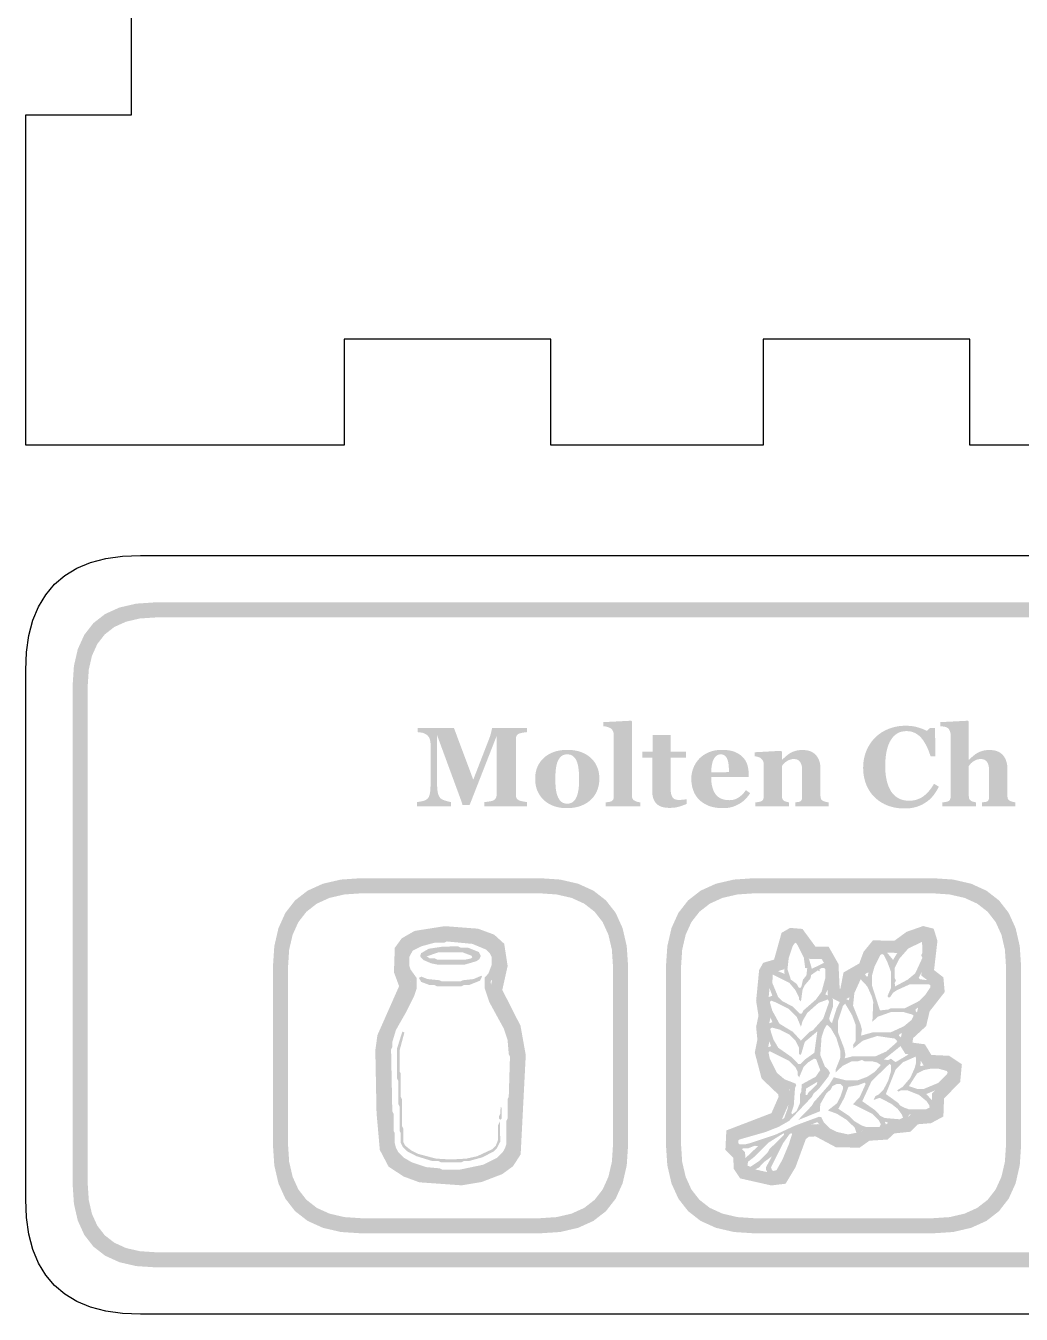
# Model space of a CAD drawing. Header units: millimetres. Extents: x 6 to 297, y 6 to 451.
# Drawn here: x 5.96 to 32.3, y 42.32 to 76.41 of the extents above; entities that cross this region are included whole.
import ezdxf

# ---------------------------------------------------------------- set-up
doc = ezdxf.new("R2010")
doc.units = ezdxf.units.MM
doc.layers.add('CUT', color=1, linetype='Continuous')
doc.layers.add('RASTER', color=7, linetype='Continuous')

msp = doc.modelspace()

# ---------------------------------------------------------------- hatches: boundary and pattern name
at = {"layer": 'RASTER'}
h = msp.add_hatch(color=7, dxfattribs=at)
h.paths.add_polyline_path([(7.2, 58.956), (7.234, 59.471), (7.337, 59.918), (7.509, 60.296), (7.75, 60.606), (8.059, 60.846), (8.438, 61.018), (8.884, 61.121), (9.4, 61.156), (66.6, 61.156), (67.116, 61.121), (67.563, 61.018), (67.941, 60.846), (68.25, 60.606), (68.491, 60.296), (68.663, 59.918), (68.766, 59.471), (68.8, 58.956), (68.8, 45.756), (68.766, 45.24), (68.663, 44.793), (68.491, 44.415), (68.25, 44.106), (67.941, 43.865), (67.563, 43.693), (67.116, 43.59), (66.6, 43.556), (9.4, 43.556), (8.884, 43.59), (8.438, 43.693), (8.059, 43.865), (7.75, 44.106), (7.509, 44.415), (7.337, 44.793), (7.234, 45.24), (7.2, 45.756)])
h.paths.add_polyline_path([(7.6, 58.956), (7.6, 45.756), (7.628, 45.334), (7.712, 44.968), (7.853, 44.659), (8.05, 44.406), (8.303, 44.209), (8.612, 44.068), (8.978, 43.984), (9.4, 43.956), (66.6, 43.956), (67.022, 43.984), (67.387, 44.068), (67.697, 44.209), (67.95, 44.406), (68.147, 44.659), (68.288, 44.968), (68.372, 45.334), (68.4, 45.756), (68.4, 58.956), (68.372, 59.378), (68.288, 59.743), (68.147, 60.053), (67.95, 60.306), (67.697, 60.503), (67.387, 60.643), (67.022, 60.728), (66.6, 60.756), (9.4, 60.756), (8.978, 60.728), (8.612, 60.643), (8.303, 60.503), (8.05, 60.306), (7.853, 60.053), (7.712, 59.743), (7.628, 59.378), (7.6, 58.956)], flags=0)
for points in [[(22.22, 55.756), (21.302, 55.756), (21.302, 55.863), (21.311, 55.863), (21.32, 55.864), (21.33, 55.865), (21.339, 55.866), (21.348, 55.867), (21.357, 55.868), (21.366, 55.869), (21.375, 55.87), (21.384, 55.871), (21.393, 55.873), (21.401, 55.874), (21.409, 55.876), (21.417, 55.878), (21.425, 55.88), (21.432, 55.882), (21.439, 55.885), (21.45, 55.889), (21.461, 55.894), (21.47, 55.9), (21.479, 55.906), (21.486, 55.913), (21.493, 55.92), (21.498, 55.927), (21.503, 55.935), (21.507, 55.944), (21.51, 55.953), (21.513, 55.963), (21.516, 55.973), (21.517, 55.985), (21.519, 55.997), (21.52, 56.009), (21.52, 56.022), (21.52, 57.645), (21.519, 57.659), (21.518, 57.673), (21.517, 57.686), (21.514, 57.699), (21.511, 57.712), (21.507, 57.724), (21.502, 57.737), (21.497, 57.749), (21.491, 57.76), (21.485, 57.771), (21.478, 57.781), (21.471, 57.791), (21.463, 57.799), (21.454, 57.807), (21.446, 57.815), (21.436, 57.821), (21.428, 57.826), (21.42, 57.831), (21.41, 57.835), (21.399, 57.84), (21.388, 57.844), (21.375, 57.849), (21.362, 57.853), (21.348, 57.858), (21.333, 57.862), (21.319, 57.866), (21.305, 57.869), (21.292, 57.872), (21.279, 57.874), (21.266, 57.876), (21.254, 57.877), (21.243, 57.878), (21.243, 57.985), (21.98, 58.023), (22.002, 58), (22.002, 56.041), (22.002, 56.028), (22.003, 56.016), (22.004, 56.004), (22.006, 55.992), (22.009, 55.982), (22.012, 55.972), (22.016, 55.962), (22.021, 55.953), (22.026, 55.945), (22.032, 55.938), (22.038, 55.93), (22.046, 55.923), (22.054, 55.917), (22.063, 55.911), (22.072, 55.906), (22.082, 55.901), (22.09, 55.898), (22.097, 55.894), (22.105, 55.891), (22.112, 55.888), (22.12, 55.885), (22.128, 55.883), (22.136, 55.88), (22.144, 55.877), (22.152, 55.875), (22.161, 55.873), (22.17, 55.87), (22.179, 55.869), (22.189, 55.867), (22.199, 55.865), (22.209, 55.864), (22.22, 55.863)], [(32.15, 55.756), (31.268, 55.756), (31.268, 55.863), (31.276, 55.863), (31.284, 55.864), (31.292, 55.865), (31.3, 55.866), (31.309, 55.867), (31.318, 55.868), (31.327, 55.869), (31.337, 55.87), (31.347, 55.871), (31.356, 55.873), (31.364, 55.874), (31.372, 55.876), (31.379, 55.878), (31.385, 55.88), (31.391, 55.882), (31.396, 55.885), (31.403, 55.889), (31.41, 55.894), (31.416, 55.899), (31.422, 55.904), (31.427, 55.911), (31.432, 55.917), (31.436, 55.924), (31.439, 55.932), (31.442, 55.94), (31.444, 55.949), (31.447, 55.959), (31.448, 55.97), (31.45, 55.981), (31.451, 55.994), (31.451, 56.008), (31.451, 56.022), (31.451, 56.708), (31.451, 56.744), (31.448, 56.779), (31.443, 56.81), (31.437, 56.84), (31.429, 56.867), (31.42, 56.891), (31.408, 56.914), (31.395, 56.933), (31.38, 56.951), (31.364, 56.966), (31.346, 56.979), (31.327, 56.99), (31.306, 56.998), (31.284, 57.004), (31.26, 57.007), (31.235, 57.008), (31.22, 57.008), (31.206, 57.007), (31.192, 57.006), (31.178, 57.004), (31.165, 57.001), (31.151, 56.998), (31.138, 56.995), (31.125, 56.991), (31.113, 56.986), (31.1, 56.981), (31.088, 56.975), (31.076, 56.969), (31.063, 56.962), (31.051, 56.955), (31.039, 56.948), (31.027, 56.939), (31.016, 56.932), (31.006, 56.925), (30.997, 56.917), (30.988, 56.91), (30.98, 56.902), (30.972, 56.895), (30.965, 56.887), (30.958, 56.879), (30.952, 56.872), (30.946, 56.864), (30.94, 56.857), (30.935, 56.85), (30.93, 56.844), (30.925, 56.837), (30.92, 56.831), (30.915, 56.825), (30.915, 56.038), (30.915, 56.025), (30.916, 56.013), (30.917, 56.001), (30.919, 55.99), (30.92, 55.98), (30.923, 55.97), (30.925, 55.961), (30.928, 55.953), (30.932, 55.945), (30.937, 55.938), (30.942, 55.931), (30.948, 55.924), (30.954, 55.918), (30.961, 55.912), (30.969, 55.906), (30.978, 55.901), (30.984, 55.898), (30.99, 55.894), (30.997, 55.891), (31.004, 55.888), (31.011, 55.885), (31.019, 55.883), (31.027, 55.88), (31.036, 55.877), (31.045, 55.875), (31.054, 55.873), (31.063, 55.87), (31.071, 55.869), (31.08, 55.867), (31.089, 55.865), (31.097, 55.864), (31.106, 55.863), (31.106, 55.756), (30.215, 55.756), (30.215, 55.863), (30.225, 55.863), (30.234, 55.864), (30.243, 55.865), (30.253, 55.866), (30.262, 55.867), (30.271, 55.868), (30.28, 55.869), (30.289, 55.87), (30.298, 55.871), (30.307, 55.873), (30.315, 55.874), (30.323, 55.876), (30.331, 55.878), (30.338, 55.88), (30.346, 55.882), (30.353, 55.885), (30.364, 55.889), (30.374, 55.894), (30.384, 55.9), (30.392, 55.906), (30.4, 55.913), (30.406, 55.92), (30.412, 55.927), (30.417, 55.935), (30.42, 55.944), (30.424, 55.953), (30.427, 55.963), (30.429, 55.973), (30.431, 55.985), (30.432, 55.997), (30.433, 56.009), (30.433, 56.022), (30.433, 57.656), (30.433, 57.667), (30.432, 57.679), (30.43, 57.692), (30.428, 57.704), (30.425, 57.717), (30.421, 57.729), (30.417, 57.742), (30.411, 57.755), (30.406, 57.768), (30.399, 57.78), (30.392, 57.791), (30.385, 57.801), (30.377, 57.811), (30.369, 57.82), (30.359, 57.827), (30.35, 57.834), (30.342, 57.839), (30.334, 57.843), (30.324, 57.848), (30.314, 57.851), (30.303, 57.855), (30.291, 57.858), (30.278, 57.862), (30.265, 57.864), (30.251, 57.867), (30.238, 57.869), (30.225, 57.871), (30.212, 57.873), (30.2, 57.875), (30.188, 57.876), (30.176, 57.877), (30.165, 57.878), (30.165, 57.985), (30.893, 58.023), (30.915, 58), (30.915, 56.992), (30.921, 56.992), (30.935, 57.004), (30.948, 57.016), (30.961, 57.028), (30.974, 57.039), (30.986, 57.051), (30.998, 57.061), (31.01, 57.072), (31.021, 57.082), (31.033, 57.092), (31.045, 57.102), (31.058, 57.112), (31.071, 57.123), (31.085, 57.133), (31.1, 57.143), (31.115, 57.153), (31.131, 57.163), (31.145, 57.172), (31.16, 57.18), (31.176, 57.188), (31.193, 57.196), (31.211, 57.203), (31.23, 57.21), (31.251, 57.217), (31.272, 57.224), (31.294, 57.229), (31.316, 57.234), (31.339, 57.239), (31.363, 57.242), (31.386, 57.245), (31.411, 57.247), (31.435, 57.248), (31.46, 57.248), (31.518, 57.246), (31.571, 57.24), (31.622, 57.229), (31.668, 57.214), (31.711, 57.195), (31.75, 57.172), (31.785, 57.144), (31.817, 57.112), (31.845, 57.077), (31.869, 57.039), (31.89, 56.998), (31.906, 56.954), (31.919, 56.908), (31.929, 56.859), (31.934, 56.808), (31.936, 56.753), (31.936, 56.036), (31.937, 56.022), (31.937, 56.01), (31.939, 55.998), (31.94, 55.987), (31.943, 55.976), (31.945, 55.967), (31.949, 55.957), (31.952, 55.949), (31.957, 55.941), (31.962, 55.934), (31.968, 55.927), (31.975, 55.92), (31.983, 55.914), (31.992, 55.908), (32.002, 55.903), (32.012, 55.898), (32.019, 55.895), (32.026, 55.892), (32.033, 55.889), (32.04, 55.887), (32.048, 55.884), (32.055, 55.882), (32.063, 55.88), (32.071, 55.877), (32.079, 55.875), (32.088, 55.873), (32.097, 55.871), (32.107, 55.869), (32.117, 55.867), (32.128, 55.866), (32.139, 55.864), (32.15, 55.863)], [(19.223, 55.756), (18.096, 55.756), (18.096, 55.87), (18.109, 55.871), (18.123, 55.873), (18.137, 55.874), (18.152, 55.876), (18.168, 55.878), (18.184, 55.88), (18.201, 55.882), (18.219, 55.885), (18.236, 55.887), (18.252, 55.89), (18.267, 55.893), (18.28, 55.895), (18.291, 55.898), (18.302, 55.901), (18.31, 55.904), (18.318, 55.907), (18.331, 55.912), (18.343, 55.919), (18.354, 55.925), (18.364, 55.933), (18.373, 55.94), (18.382, 55.949), (18.389, 55.957), (18.395, 55.967), (18.401, 55.977), (18.406, 55.987), (18.41, 55.998), (18.413, 56.01), (18.415, 56.022), (18.417, 56.035), (18.418, 56.049), (18.419, 56.063), (18.419, 57.616), (17.704, 55.789), (17.519, 55.789), (17.515, 55.803), (17.51, 55.82), (17.504, 55.839), (17.496, 55.862), (17.488, 55.887), (17.478, 55.915), (17.466, 55.947), (17.454, 55.981), (17.441, 56.016), (17.429, 56.05), (17.418, 56.081), (17.407, 56.111), (17.397, 56.138), (17.387, 56.165), (17.378, 56.189), (17.37, 56.211), (16.844, 57.64), (16.844, 56.375), (16.844, 56.331), (16.846, 56.29), (16.847, 56.251), (16.85, 56.216), (16.853, 56.182), (16.858, 56.152), (16.862, 56.124), (16.868, 56.099), (16.875, 56.076), (16.882, 56.055), (16.891, 56.035), (16.9, 56.017), (16.91, 56.001), (16.921, 55.986), (16.933, 55.973), (16.947, 55.961), (16.957, 55.953), (16.968, 55.946), (16.982, 55.938), (16.998, 55.931), (17.015, 55.924), (17.034, 55.916), (17.055, 55.909), (17.078, 55.902), (17.1, 55.896), (17.121, 55.89), (17.141, 55.885), (17.158, 55.88), (17.174, 55.877), (17.188, 55.874), (17.2, 55.871), (17.21, 55.87), (17.21, 55.756), (16.317, 55.756), (16.317, 55.87), (16.327, 55.871), (16.338, 55.873), (16.351, 55.875), (16.365, 55.877), (16.38, 55.88), (16.398, 55.883), (16.416, 55.886), (16.436, 55.89), (16.456, 55.894), (16.476, 55.899), (16.494, 55.904), (16.511, 55.911), (16.528, 55.918), (16.543, 55.926), (16.558, 55.934), (16.572, 55.943), (16.586, 55.954), (16.598, 55.967), (16.61, 55.982), (16.621, 55.998), (16.63, 56.017), (16.638, 56.036), (16.645, 56.058), (16.651, 56.082), (16.655, 56.107), (16.66, 56.136), (16.663, 56.166), (16.666, 56.2), (16.668, 56.236), (16.67, 56.274), (16.671, 56.316), (16.671, 56.359), (16.671, 57.389), (16.671, 57.412), (16.67, 57.434), (16.668, 57.455), (16.665, 57.475), (16.662, 57.494), (16.658, 57.512), (16.653, 57.529), (16.648, 57.545), (16.641, 57.56), (16.635, 57.575), (16.627, 57.588), (16.618, 57.601), (16.609, 57.613), (16.599, 57.624), (16.589, 57.634), (16.577, 57.644), (16.563, 57.655), (16.548, 57.665), (16.533, 57.673), (16.518, 57.681), (16.503, 57.688), (16.488, 57.694), (16.473, 57.699), (16.457, 57.703), (16.442, 57.706), (16.426, 57.709), (16.411, 57.711), (16.395, 57.714), (16.38, 57.716), (16.364, 57.717), (16.348, 57.719), (16.333, 57.72), (16.333, 57.834), (17.289, 57.834), (17.802, 56.462), (18.234, 57.577), (18.24, 57.592), (18.245, 57.609), (18.25, 57.626), (18.256, 57.644), (18.261, 57.663), (18.266, 57.682), (18.271, 57.702), (18.277, 57.723), (18.281, 57.743), (18.286, 57.762), (18.289, 57.779), (18.292, 57.793), (18.295, 57.806), (18.297, 57.818), (18.298, 57.827), (18.299, 57.834), (19.22, 57.834), (19.22, 57.72), (19.208, 57.719), (19.196, 57.718), (19.184, 57.717), (19.172, 57.716), (19.16, 57.714), (19.147, 57.712), (19.135, 57.71), (19.122, 57.708), (19.109, 57.706), (19.096, 57.704), (19.084, 57.701), (19.072, 57.698), (19.059, 57.695), (19.047, 57.692), (19.035, 57.689), (19.024, 57.685), (19.01, 57.68), (18.998, 57.674), (18.986, 57.668), (18.976, 57.66), (18.967, 57.653), (18.96, 57.644), (18.953, 57.635), (18.948, 57.625), (18.944, 57.614), (18.94, 57.604), (18.937, 57.593), (18.935, 57.582), (18.933, 57.57), (18.931, 57.558), (18.93, 57.546), (18.93, 57.534), (18.93, 56.062), (18.93, 56.049), (18.931, 56.037), (18.933, 56.025), (18.935, 56.013), (18.937, 56.003), (18.94, 55.992), (18.944, 55.983), (18.948, 55.973), (18.953, 55.964), (18.96, 55.956), (18.967, 55.948), (18.976, 55.94), (18.986, 55.932), (18.998, 55.925), (19.01, 55.918), (19.024, 55.911), (19.032, 55.908), (19.041, 55.905), (19.051, 55.901), (19.062, 55.898), (19.075, 55.895), (19.089, 55.892), (19.104, 55.889), (19.12, 55.886), (19.136, 55.883), (19.151, 55.881), (19.165, 55.878), (19.179, 55.876), (19.191, 55.874), (19.203, 55.873), (19.213, 55.871), (19.223, 55.87)], [(23.45, 55.823), (23.427, 55.813), (23.403, 55.803), (23.378, 55.793), (23.353, 55.784), (23.328, 55.775), (23.302, 55.766), (23.276, 55.758), (23.25, 55.749), (23.222, 55.741), (23.193, 55.735), (23.163, 55.729), (23.131, 55.724), (23.098, 55.721), (23.063, 55.718), (23.027, 55.717), (22.989, 55.716), (22.934, 55.718), (22.882, 55.723), (22.834, 55.732), (22.79, 55.744), (22.749, 55.76), (22.713, 55.779), (22.679, 55.801), (22.65, 55.828), (22.624, 55.857), (22.602, 55.889), (22.583, 55.924), (22.567, 55.963), (22.555, 56.004), (22.546, 56.048), (22.541, 56.095), (22.539, 56.145), (22.539, 57.045), (22.276, 57.045), (22.276, 57.203), (22.545, 57.203), (22.545, 57.647), (23.021, 57.647), (23.021, 57.203), (23.431, 57.203), (23.431, 57.045), (23.024, 57.045), (23.024, 56.242), (23.025, 56.201), (23.027, 56.163), (23.031, 56.128), (23.036, 56.096), (23.043, 56.067), (23.051, 56.041), (23.061, 56.018), (23.072, 55.999), (23.085, 55.982), (23.1, 55.967), (23.118, 55.955), (23.138, 55.945), (23.161, 55.937), (23.186, 55.932), (23.213, 55.928), (23.242, 55.927), (23.253, 55.927), (23.264, 55.927), (23.276, 55.928), (23.29, 55.929), (23.304, 55.929), (23.319, 55.93), (23.335, 55.932), (23.352, 55.933), (23.369, 55.934), (23.385, 55.936), (23.399, 55.938), (23.412, 55.939), (23.424, 55.941), (23.434, 55.943), (23.443, 55.944), (23.45, 55.946)], [(29.206, 55.7), (29.149, 55.701), (29.093, 55.705), (29.039, 55.71), (28.985, 55.719), (28.932, 55.729), (28.88, 55.742), (28.828, 55.757), (28.778, 55.774), (28.729, 55.794), (28.682, 55.815), (28.636, 55.839), (28.592, 55.865), (28.549, 55.893), (28.508, 55.923), (28.469, 55.955), (28.431, 55.989), (28.396, 56.024), (28.362, 56.062), (28.331, 56.101), (28.301, 56.143), (28.274, 56.186), (28.248, 56.232), (28.224, 56.28), (28.202, 56.329), (28.183, 56.381), (28.166, 56.433), (28.152, 56.487), (28.14, 56.542), (28.131, 56.599), (28.124, 56.656), (28.12, 56.715), (28.119, 56.775), (28.12, 56.835), (28.124, 56.894), (28.131, 56.951), (28.14, 57.008), (28.152, 57.063), (28.166, 57.118), (28.183, 57.171), (28.203, 57.223), (28.225, 57.273), (28.249, 57.322), (28.276, 57.369), (28.304, 57.415), (28.335, 57.459), (28.368, 57.501), (28.403, 57.541), (28.44, 57.579), (28.478, 57.615), (28.518, 57.649), (28.56, 57.681), (28.604, 57.711), (28.65, 57.738), (28.698, 57.764), (28.747, 57.787), (28.799, 57.809), (28.851, 57.828), (28.905, 57.844), (28.96, 57.858), (29.015, 57.87), (29.072, 57.879), (29.129, 57.885), (29.188, 57.889), (29.247, 57.89), (29.29, 57.889), (29.331, 57.887), (29.372, 57.884), (29.412, 57.88), (29.451, 57.874), (29.489, 57.867), (29.526, 57.858), (29.562, 57.848), (29.597, 57.838), (29.63, 57.827), (29.662, 57.815), (29.693, 57.804), (29.722, 57.792), (29.75, 57.779), (29.777, 57.767), (29.802, 57.754), (29.893, 57.834), (30.02, 57.834), (30.033, 57.076), (29.905, 57.076), (29.876, 57.159), (29.847, 57.238), (29.816, 57.31), (29.784, 57.377), (29.75, 57.437), (29.715, 57.492), (29.679, 57.542), (29.641, 57.585), (29.601, 57.623), (29.56, 57.656), (29.516, 57.684), (29.47, 57.707), (29.422, 57.725), (29.372, 57.738), (29.32, 57.745), (29.266, 57.748), (29.199, 57.744), (29.136, 57.733), (29.078, 57.714), (29.023, 57.687), (28.973, 57.653), (28.927, 57.612), (28.885, 57.562), (28.847, 57.505), (28.813, 57.442), (28.784, 57.372), (28.759, 57.296), (28.739, 57.214), (28.724, 57.126), (28.712, 57.032), (28.706, 56.932), (28.703, 56.825), (28.704, 56.764), (28.706, 56.706), (28.71, 56.65), (28.716, 56.596), (28.723, 56.544), (28.731, 56.495), (28.741, 56.447), (28.752, 56.402), (28.765, 56.36), (28.779, 56.319), (28.793, 56.281), (28.809, 56.244), (28.826, 56.21), (28.843, 56.178), (28.861, 56.148), (28.881, 56.12), (28.902, 56.094), (28.925, 56.069), (28.949, 56.045), (28.973, 56.024), (28.999, 56.004), (29.025, 55.987), (29.053, 55.971), (29.081, 55.957), (29.111, 55.945), (29.141, 55.934), (29.172, 55.925), (29.203, 55.918), (29.236, 55.912), (29.269, 55.908), (29.303, 55.906), (29.338, 55.905), (29.388, 55.907), (29.437, 55.912), (29.485, 55.921), (29.532, 55.933), (29.577, 55.949), (29.62, 55.968), (29.662, 55.99), (29.703, 56.016), (29.743, 56.046), (29.782, 56.079), (29.819, 56.116), (29.856, 56.156), (29.892, 56.2), (29.928, 56.248), (29.962, 56.299), (29.995, 56.353), (30.121, 56.277), (30.105, 56.245), (30.089, 56.214), (30.072, 56.184), (30.054, 56.155), (30.036, 56.127), (30.017, 56.099), (29.998, 56.072), (29.978, 56.047), (29.957, 56.022), (29.936, 55.997), (29.914, 55.974), (29.891, 55.952), (29.867, 55.93), (29.843, 55.91), (29.818, 55.89), (29.792, 55.871), (29.762, 55.852), (29.732, 55.833), (29.702, 55.816), (29.67, 55.8), (29.638, 55.784), (29.605, 55.77), (29.571, 55.757), (29.536, 55.745), (29.5, 55.735), (29.463, 55.726), (29.424, 55.718), (29.384, 55.711), (29.342, 55.706), (29.298, 55.703), (29.253, 55.701), (29.206, 55.7)], [(27.202, 55.756), (26.32, 55.756), (26.32, 55.863), (26.327, 55.863), (26.335, 55.864), (26.343, 55.865), (26.351, 55.866), (26.359, 55.867), (26.368, 55.868), (26.378, 55.869), (26.387, 55.87), (26.397, 55.871), (26.406, 55.873), (26.414, 55.874), (26.422, 55.876), (26.429, 55.878), (26.436, 55.88), (26.442, 55.882), (26.448, 55.885), (26.455, 55.889), (26.462, 55.894), (26.468, 55.899), (26.474, 55.904), (26.479, 55.911), (26.484, 55.917), (26.488, 55.924), (26.491, 55.932), (26.495, 55.94), (26.497, 55.949), (26.499, 55.959), (26.501, 55.97), (26.503, 55.981), (26.504, 55.994), (26.504, 56.008), (26.505, 56.022), (26.505, 56.708), (26.504, 56.744), (26.501, 56.778), (26.497, 56.81), (26.491, 56.839), (26.483, 56.866), (26.474, 56.89), (26.463, 56.913), (26.45, 56.933), (26.435, 56.95), (26.419, 56.966), (26.401, 56.979), (26.382, 56.989), (26.361, 56.998), (26.338, 57.003), (26.314, 57.007), (26.288, 57.008), (26.273, 57.008), (26.259, 57.007), (26.245, 57.006), (26.231, 57.004), (26.218, 57.001), (26.204, 56.998), (26.191, 56.995), (26.179, 56.991), (26.166, 56.986), (26.154, 56.981), (26.141, 56.975), (26.129, 56.969), (26.116, 56.962), (26.104, 56.955), (26.092, 56.948), (26.08, 56.939), (26.069, 56.932), (26.06, 56.925), (26.05, 56.917), (26.042, 56.91), (26.033, 56.902), (26.026, 56.895), (26.018, 56.887), (26.012, 56.879), (26.005, 56.872), (25.999, 56.864), (25.994, 56.857), (25.988, 56.85), (25.983, 56.844), (25.978, 56.837), (25.973, 56.831), (25.969, 56.825), (25.969, 56.038), (25.969, 56.026), (25.969, 56.014), (25.971, 56.002), (25.972, 55.991), (25.974, 55.981), (25.977, 55.971), (25.98, 55.962), (25.983, 55.953), (25.987, 55.944), (25.992, 55.937), (25.997, 55.929), (26.003, 55.923), (26.009, 55.916), (26.016, 55.911), (26.023, 55.905), (26.031, 55.901), (26.038, 55.898), (26.044, 55.894), (26.051, 55.891), (26.058, 55.888), (26.065, 55.885), (26.073, 55.883), (26.081, 55.88), (26.09, 55.877), (26.099, 55.875), (26.108, 55.873), (26.116, 55.87), (26.125, 55.869), (26.133, 55.867), (26.142, 55.865), (26.15, 55.864), (26.159, 55.863), (26.159, 55.756), (25.268, 55.756), (25.268, 55.863), (25.277, 55.863), (25.287, 55.864), (25.296, 55.865), (25.305, 55.866), (25.314, 55.867), (25.324, 55.868), (25.333, 55.869), (25.342, 55.871), (25.351, 55.872), (25.36, 55.874), (25.369, 55.875), (25.377, 55.877), (25.385, 55.879), (25.392, 55.88), (25.399, 55.883), (25.406, 55.885), (25.417, 55.889), (25.428, 55.894), (25.437, 55.899), (25.446, 55.905), (25.453, 55.912), (25.46, 55.919), (25.466, 55.926), (25.47, 55.934), (25.475, 55.943), (25.478, 55.953), (25.481, 55.963), (25.484, 55.973), (25.486, 55.985), (25.487, 55.997), (25.488, 56.009), (25.488, 56.022), (25.488, 56.875), (25.488, 56.886), (25.487, 56.897), (25.485, 56.909), (25.482, 56.92), (25.479, 56.931), (25.475, 56.942), (25.47, 56.953), (25.465, 56.964), (25.459, 56.975), (25.452, 56.985), (25.445, 56.995), (25.438, 57.004), (25.43, 57.013), (25.421, 57.021), (25.412, 57.029), (25.403, 57.036), (25.396, 57.04), (25.389, 57.044), (25.381, 57.048), (25.373, 57.052), (25.365, 57.056), (25.356, 57.059), (25.346, 57.062), (25.336, 57.065), (25.326, 57.068), (25.316, 57.071), (25.305, 57.073), (25.294, 57.075), (25.283, 57.077), (25.271, 57.079), (25.26, 57.08), (25.248, 57.081), (25.248, 57.188), (25.947, 57.226), (25.969, 57.204), (25.969, 56.992), (25.974, 56.992), (25.985, 57.001), (25.996, 57.011), (26.008, 57.022), (26.02, 57.032), (26.033, 57.044), (26.046, 57.055), (26.06, 57.067), (26.074, 57.08), (26.088, 57.092), (26.103, 57.104), (26.117, 57.116), (26.13, 57.126), (26.144, 57.137), (26.157, 57.146), (26.17, 57.155), (26.182, 57.163), (26.196, 57.172), (26.212, 57.18), (26.228, 57.188), (26.245, 57.196), (26.263, 57.203), (26.283, 57.21), (26.303, 57.217), (26.324, 57.224), (26.347, 57.229), (26.369, 57.234), (26.392, 57.239), (26.415, 57.242), (26.439, 57.245), (26.463, 57.247), (26.487, 57.248), (26.512, 57.248), (26.57, 57.246), (26.624, 57.24), (26.674, 57.229), (26.721, 57.215), (26.764, 57.195), (26.803, 57.172), (26.838, 57.145), (26.87, 57.113), (26.898, 57.078), (26.922, 57.04), (26.943, 56.999), (26.96, 56.955), (26.973, 56.909), (26.982, 56.86), (26.988, 56.808), (26.99, 56.753), (26.99, 56.036), (26.99, 56.022), (26.991, 56.01), (26.992, 55.998), (26.994, 55.987), (26.996, 55.976), (26.999, 55.967), (27.002, 55.957), (27.006, 55.949), (27.01, 55.941), (27.015, 55.934), (27.022, 55.927), (27.029, 55.92), (27.037, 55.914), (27.045, 55.908), (27.055, 55.903), (27.066, 55.898), (27.072, 55.895), (27.078, 55.893), (27.085, 55.89), (27.092, 55.888), (27.099, 55.885), (27.107, 55.882), (27.115, 55.88), (27.124, 55.877), (27.132, 55.875), (27.141, 55.873), (27.151, 55.87), (27.16, 55.869), (27.17, 55.867), (27.181, 55.865), (27.191, 55.864), (27.202, 55.863)]]:
    msp.add_hatch(color=7, dxfattribs=at).paths.add_polyline_path(points)
h = msp.add_hatch(color=7, dxfattribs=at)
h.paths.add_polyline_path([(20.916, 57.036), (20.943, 57.01), (20.967, 56.983), (20.99, 56.955), (21.012, 56.925), (21.032, 56.894), (21.05, 56.862), (21.067, 56.829), (21.082, 56.794), (21.095, 56.759), (21.107, 56.723), (21.117, 56.686), (21.125, 56.648), (21.131, 56.609), (21.135, 56.57), (21.138, 56.53), (21.139, 56.49), (21.138, 56.449), (21.135, 56.409), (21.131, 56.37), (21.125, 56.332), (21.117, 56.294), (21.107, 56.256), (21.096, 56.219), (21.083, 56.183), (21.068, 56.147), (21.051, 56.113), (21.033, 56.08), (21.013, 56.049), (20.992, 56.019), (20.969, 55.99), (20.944, 55.962), (20.918, 55.936), (20.888, 55.909), (20.857, 55.884), (20.825, 55.861), (20.791, 55.839), (20.756, 55.819), (20.719, 55.8), (20.681, 55.783), (20.642, 55.767), (20.601, 55.754), (20.559, 55.742), (20.515, 55.732), (20.47, 55.724), (20.423, 55.717), (20.375, 55.713), (20.326, 55.71), (20.275, 55.709), (20.23, 55.71), (20.187, 55.712), (20.145, 55.716), (20.103, 55.722), (20.062, 55.729), (20.023, 55.738), (19.984, 55.748), (19.946, 55.76), (19.909, 55.774), (19.873, 55.789), (19.838, 55.806), (19.804, 55.824), (19.772, 55.844), (19.74, 55.866), (19.709, 55.889), (19.68, 55.914), (19.653, 55.939), (19.627, 55.966), (19.603, 55.994), (19.58, 56.024), (19.559, 56.055), (19.539, 56.087), (19.521, 56.121), (19.504, 56.156), (19.489, 56.193), (19.476, 56.231), (19.465, 56.269), (19.456, 56.309), (19.449, 56.35), (19.444, 56.392), (19.441, 56.435), (19.44, 56.479), (19.441, 56.523), (19.443, 56.565), (19.448, 56.606), (19.454, 56.645), (19.462, 56.684), (19.471, 56.721), (19.483, 56.757), (19.496, 56.792), (19.511, 56.826), (19.528, 56.859), (19.546, 56.891), (19.567, 56.922), (19.589, 56.952), (19.612, 56.981), (19.638, 57.009), (19.665, 57.036), (19.693, 57.061), (19.723, 57.084), (19.754, 57.106), (19.786, 57.127), (19.821, 57.146), (19.856, 57.164), (19.894, 57.18), (19.933, 57.195), (19.973, 57.208), (20.014, 57.22), (20.057, 57.229), (20.101, 57.237), (20.146, 57.243), (20.192, 57.248), (20.239, 57.25), (20.288, 57.251), (20.338, 57.25), (20.387, 57.248), (20.435, 57.243), (20.481, 57.237), (20.525, 57.229), (20.568, 57.22), (20.609, 57.208), (20.649, 57.195), (20.687, 57.18), (20.724, 57.164), (20.76, 57.146), (20.794, 57.127), (20.826, 57.106), (20.858, 57.084), (20.888, 57.061), (20.916, 57.036)])
h.paths.add_polyline_path([(20.541, 56.021), (20.549, 56.042), (20.556, 56.064), (20.563, 56.087), (20.569, 56.112), (20.575, 56.137), (20.58, 56.164), (20.585, 56.191), (20.589, 56.22), (20.592, 56.25), (20.596, 56.281), (20.598, 56.313), (20.6, 56.347), (20.602, 56.381), (20.603, 56.417), (20.604, 56.454), (20.604, 56.493), (20.604, 56.519), (20.603, 56.546), (20.602, 56.574), (20.601, 56.602), (20.599, 56.632), (20.596, 56.663), (20.593, 56.694), (20.59, 56.727), (20.586, 56.759), (20.581, 56.789), (20.577, 56.818), (20.571, 56.845), (20.566, 56.87), (20.559, 56.893), (20.553, 56.915), (20.546, 56.935), (20.536, 56.957), (20.526, 56.979), (20.515, 56.999), (20.504, 57.017), (20.491, 57.035), (20.478, 57.051), (20.463, 57.066), (20.448, 57.08), (20.432, 57.092), (20.415, 57.103), (20.397, 57.112), (20.378, 57.12), (20.358, 57.125), (20.336, 57.129), (20.314, 57.132), (20.291, 57.133), (20.265, 57.132), (20.241, 57.129), (20.219, 57.125), (20.197, 57.118), (20.177, 57.11), (20.158, 57.101), (20.141, 57.089), (20.125, 57.076), (20.109, 57.061), (20.095, 57.045), (20.082, 57.028), (20.069, 57.01), (20.058, 56.991), (20.047, 56.971), (20.037, 56.95), (20.029, 56.928), (20.021, 56.906), (20.014, 56.884), (20.008, 56.861), (20.003, 56.837), (19.998, 56.812), (19.993, 56.786), (19.989, 56.76), (19.986, 56.732), (19.983, 56.704), (19.981, 56.675), (19.979, 56.647), (19.977, 56.618), (19.976, 56.588), (19.975, 56.559), (19.975, 56.529), (19.974, 56.498), (19.975, 56.459), (19.975, 56.422), (19.976, 56.386), (19.977, 56.352), (19.978, 56.32), (19.98, 56.29), (19.982, 56.261), (19.985, 56.234), (19.988, 56.208), (19.992, 56.182), (19.996, 56.155), (20.002, 56.129), (20.009, 56.103), (20.016, 56.076), (20.025, 56.05), (20.034, 56.024), (20.043, 56.002), (20.053, 55.981), (20.064, 55.961), (20.075, 55.943), (20.088, 55.925), (20.101, 55.909), (20.116, 55.894), (20.131, 55.88), (20.147, 55.868), (20.165, 55.857), (20.183, 55.848), (20.203, 55.841), (20.223, 55.835), (20.245, 55.831), (20.267, 55.828), (20.291, 55.828), (20.312, 55.828), (20.333, 55.831), (20.353, 55.834), (20.372, 55.84), (20.391, 55.847), (20.409, 55.855), (20.426, 55.865), (20.442, 55.877), (20.457, 55.89), (20.471, 55.904), (20.485, 55.92), (20.498, 55.937), (20.51, 55.956), (20.521, 55.976), (20.532, 55.998), (20.541, 56.021)], flags=0)
h = msp.add_hatch(color=7, dxfattribs=at)
h.paths.add_polyline_path([(25.128, 56.106), (25.115, 56.085), (25.101, 56.065), (25.086, 56.045), (25.071, 56.025), (25.055, 56.005), (25.039, 55.986), (25.022, 55.967), (25.004, 55.948), (24.985, 55.93), (24.966, 55.913), (24.947, 55.896), (24.926, 55.88), (24.906, 55.864), (24.884, 55.849), (24.862, 55.835), (24.839, 55.822), (24.815, 55.808), (24.79, 55.796), (24.765, 55.784), (24.74, 55.773), (24.716, 55.763), (24.691, 55.753), (24.666, 55.745), (24.641, 55.737), (24.615, 55.731), (24.589, 55.725), (24.561, 55.72), (24.533, 55.716), (24.503, 55.713), (24.473, 55.711), (24.442, 55.709), (24.41, 55.709), (24.357, 55.71), (24.305, 55.713), (24.256, 55.718), (24.208, 55.724), (24.162, 55.733), (24.118, 55.743), (24.076, 55.756), (24.036, 55.77), (23.997, 55.786), (23.96, 55.804), (23.925, 55.823), (23.892, 55.843), (23.86, 55.864), (23.83, 55.887), (23.802, 55.911), (23.776, 55.936), (23.751, 55.962), (23.728, 55.99), (23.706, 56.019), (23.686, 56.049), (23.668, 56.081), (23.651, 56.113), (23.636, 56.147), (23.623, 56.181), (23.611, 56.217), (23.6, 56.253), (23.592, 56.291), (23.585, 56.329), (23.579, 56.367), (23.575, 56.407), (23.573, 56.447), (23.572, 56.488), (23.573, 56.525), (23.575, 56.562), (23.58, 56.598), (23.586, 56.634), (23.593, 56.67), (23.603, 56.705), (23.614, 56.74), (23.627, 56.775), (23.641, 56.808), (23.657, 56.841), (23.675, 56.873), (23.693, 56.904), (23.714, 56.934), (23.735, 56.963), (23.758, 56.991), (23.783, 57.018), (23.809, 57.044), (23.836, 57.068), (23.865, 57.091), (23.896, 57.113), (23.928, 57.133), (23.962, 57.152), (23.997, 57.17), (24.034, 57.187), (24.073, 57.202), (24.112, 57.215), (24.153, 57.226), (24.195, 57.235), (24.238, 57.242), (24.282, 57.247), (24.327, 57.25), (24.373, 57.251), (24.423, 57.251), (24.471, 57.248), (24.517, 57.244), (24.56, 57.239), (24.601, 57.232), (24.64, 57.223), (24.676, 57.213), (24.71, 57.202), (24.742, 57.188), (24.773, 57.174), (24.803, 57.159), (24.831, 57.142), (24.857, 57.124), (24.882, 57.105), (24.906, 57.085), (24.928, 57.064), (24.949, 57.042), (24.967, 57.02), (24.985, 56.997), (25.001, 56.973), (25.015, 56.948), (25.028, 56.922), (25.04, 56.895), (25.05, 56.867), (25.059, 56.838), (25.067, 56.809), (25.073, 56.78), (25.079, 56.751), (25.083, 56.721), (25.086, 56.69), (25.088, 56.66), (25.088, 56.629), (25.088, 56.534), (24.098, 56.534), (24.1, 56.461), (24.105, 56.392), (24.114, 56.329), (24.127, 56.269), (24.143, 56.214), (24.163, 56.164), (24.187, 56.118), (24.214, 56.077), (24.245, 56.04), (24.28, 56.008), (24.32, 55.981), (24.363, 55.959), (24.411, 55.942), (24.464, 55.93), (24.52, 55.922), (24.581, 55.92), (24.615, 55.921), (24.648, 55.925), (24.681, 55.93), (24.712, 55.939), (24.743, 55.949), (24.772, 55.962), (24.801, 55.978), (24.829, 55.995), (24.856, 56.015), (24.882, 56.035), (24.907, 56.057), (24.931, 56.081), (24.954, 56.105), (24.976, 56.131), (24.996, 56.158), (25.016, 56.186)])
h.paths.add_polyline_path([(24.568, 56.662), (24.568, 56.685), (24.568, 56.707), (24.567, 56.729), (24.566, 56.751), (24.565, 56.774), (24.563, 56.797), (24.561, 56.82), (24.559, 56.843), (24.557, 56.865), (24.554, 56.887), (24.551, 56.907), (24.547, 56.927), (24.543, 56.945), (24.539, 56.962), (24.534, 56.978), (24.529, 56.994), (24.522, 57.01), (24.515, 57.026), (24.507, 57.04), (24.499, 57.054), (24.49, 57.066), (24.481, 57.078), (24.471, 57.088), (24.46, 57.098), (24.449, 57.106), (24.437, 57.113), (24.425, 57.119), (24.412, 57.124), (24.398, 57.128), (24.383, 57.13), (24.367, 57.132), (24.351, 57.133), (24.324, 57.131), (24.298, 57.126), (24.273, 57.117), (24.25, 57.104), (24.228, 57.088), (24.208, 57.068), (24.189, 57.045), (24.171, 57.018), (24.155, 56.988), (24.141, 56.953), (24.129, 56.914), (24.119, 56.871), (24.111, 56.824), (24.105, 56.772), (24.1, 56.716), (24.098, 56.657)], flags=0)
h = msp.add_hatch(color=7, dxfattribs=at)
h.paths.add_polyline_path([(12.5, 51.506), (12.537, 52.057), (12.647, 52.534), (12.83, 52.938), (13.087, 53.268), (13.418, 53.525), (13.822, 53.709), (14.299, 53.819), (14.85, 53.856), (19.55, 53.856), (20.101, 53.819), (20.578, 53.709), (20.982, 53.525), (21.313, 53.268), (21.57, 52.938), (21.753, 52.534), (21.863, 52.057), (21.9, 51.506), (21.9, 46.806), (21.863, 46.255), (21.753, 45.778), (21.57, 45.374), (21.313, 45.043), (20.982, 44.786), (20.578, 44.603), (20.101, 44.492), (19.55, 44.456), (14.85, 44.456), (14.299, 44.492), (13.822, 44.603), (13.418, 44.786), (13.087, 45.043), (12.83, 45.374), (12.647, 45.778), (12.537, 46.255), (12.5, 46.806)])
h.paths.add_polyline_path([(12.9, 51.506), (12.9, 46.806), (12.93, 46.349), (13.022, 45.953), (13.174, 45.617), (13.388, 45.343), (13.662, 45.13), (13.997, 44.978), (14.393, 44.886), (14.85, 44.856), (19.55, 44.856), (20.007, 44.886), (20.403, 44.978), (20.738, 45.13), (21.013, 45.343), (21.226, 45.617), (21.378, 45.953), (21.47, 46.349), (21.5, 46.806), (21.5, 51.506), (21.47, 51.963), (21.378, 52.359), (21.226, 52.694), (21.013, 52.968), (20.738, 53.182), (20.403, 53.334), (20.007, 53.425), (19.55, 53.456), (14.85, 53.456), (14.393, 53.425), (13.997, 53.334), (13.662, 53.182), (13.388, 52.968), (13.174, 52.694), (13.022, 52.359), (12.93, 51.963), (12.9, 51.506)], flags=0)
h = msp.add_hatch(color=7, dxfattribs=at)
h.paths.add_polyline_path([(22.9, 51.506), (22.937, 52.057), (23.047, 52.534), (23.23, 52.938), (23.488, 53.268), (23.818, 53.525), (24.222, 53.709), (24.699, 53.819), (25.25, 53.856), (29.95, 53.856), (30.501, 53.819), (30.978, 53.709), (31.382, 53.525), (31.713, 53.268), (31.97, 52.938), (32.153, 52.534), (32.263, 52.057), (32.3, 51.506), (32.3, 46.806), (32.263, 46.255), (32.153, 45.778), (31.97, 45.374), (31.713, 45.043), (31.382, 44.786), (30.978, 44.603), (30.501, 44.492), (29.95, 44.456), (25.25, 44.456), (24.699, 44.492), (24.222, 44.603), (23.818, 44.786), (23.488, 45.043), (23.23, 45.374), (23.047, 45.778), (22.937, 46.255), (22.9, 46.806)])
h.paths.add_polyline_path([(23.3, 51.506), (23.3, 46.806), (23.33, 46.349), (23.422, 45.953), (23.574, 45.617), (23.788, 45.343), (24.062, 45.13), (24.397, 44.978), (24.793, 44.886), (25.25, 44.856), (29.95, 44.856), (30.407, 44.886), (30.803, 44.978), (31.138, 45.13), (31.413, 45.343), (31.626, 45.617), (31.778, 45.953), (31.87, 46.349), (31.9, 46.806), (31.9, 51.506), (31.87, 51.963), (31.778, 52.359), (31.626, 52.694), (31.413, 52.968), (31.138, 53.182), (30.803, 53.334), (30.407, 53.425), (29.95, 53.456), (25.25, 53.456), (24.793, 53.425), (24.397, 53.334), (24.062, 53.182), (23.788, 52.968), (23.574, 52.694), (23.422, 52.359), (23.33, 51.963), (23.3, 51.506)], flags=0)
h = msp.add_hatch(color=7, dxfattribs=at)
h.paths.add_polyline_path([(17.046, 52.586), (17.928, 52.519), (18.354, 52.362), (18.621, 52.12), (18.711, 51.533), (18.57, 50.899), (19.052, 49.95), (19.191, 49.173), (19.056, 46.546), (18.853, 46.232), (18.571, 46.025), (18.026, 45.816), (17.497, 45.727), (16.376, 45.807), (15.962, 45.959), (15.562, 46.22), (15.329, 46.664), (15.242, 47.645), (15.21, 49.301), (15.266, 49.702), (15.839, 50.998), (15.703, 51.365), (15.725, 52.011), (15.909, 52.264), (16.25, 52.46)])
h.paths.add_polyline_path([(17.059, 52.264), (16.358, 52.153), (16.128, 52.021), (16.042, 51.902), (16.025, 51.417), (16.185, 50.988), (15.576, 49.613), (15.53, 49.282), (15.562, 47.662), (15.642, 46.756), (15.807, 46.442), (16.107, 46.247), (16.444, 46.123), (17.481, 46.049), (17.941, 46.126), (18.417, 46.309), (18.616, 46.455), (18.741, 46.648), (18.869, 49.153), (18.745, 49.847), (18.232, 50.856), (18.386, 51.544), (18.322, 51.959), (18.185, 52.083), (17.859, 52.203), (17.059, 52.264)], flags=0)
h = msp.add_hatch(color=7, dxfattribs=at)
h.paths.add_polyline_path([(29.708, 52.59), (29.985, 52.519), (30.085, 52.198), (29.995, 51.423), (30.242, 51.232), (30.277, 50.842), (29.879, 50.332), (29.786, 49.941), (29.443, 49.625), (29.423, 49.511), (29.427, 49.503), (29.752, 49.46), (29.924, 49.177), (30.394, 49.156), (30.731, 48.931), (30.687, 48.462), (30.26, 48.028), (30.242, 47.548), (29.915, 47.372), (29.57, 47.344), (29.371, 47.145), (28.943, 47.101), (28.767, 46.939), (28.285, 46.908), (28.025, 46.724), (27.397, 46.735), (26.859, 47.022), (26.681, 47.011), (26.604, 46.955), (26.328, 46.204), (26.066, 45.77), (25.687, 45.724), (24.863, 45.911), (24.697, 46.161), (24.681, 46.461), (24.474, 46.668), (24.499, 47.18), (25.693, 47.638), (25.881, 48.067), (25.87, 48.135), (25.432, 48.553), (25.251, 49.24), (25.32, 49.587), (25.287, 49.921), (25.349, 50.214), (25.287, 50.609), (25.366, 51.424), (25.475, 51.617), (25.762, 51.7), (25.96, 52.409), (26.186, 52.54), (26.512, 52.513), (26.861, 52.039), (27.208, 52.039), (27.466, 51.584), (27.497, 50.938), (27.51, 50.931), (27.518, 50.936), (27.599, 51.36), (28.016, 51.598), (28.132, 51.91), (28.378, 52.21), (28.946, 52.2), (29.269, 52.436)])
h.paths.add_polyline_path([(29.722, 52.256), (29.42, 52.15), (29.048, 51.878), (28.528, 51.888), (28.414, 51.748), (28.276, 51.378), (27.885, 51.155), (27.806, 50.739), (27.527, 50.563), (27.186, 50.737), (27.15, 51.492), (27.021, 51.719), (26.7, 51.719), (26.341, 52.206), (26.26, 52.213), (26.233, 52.197), (26.023, 51.443), (25.689, 51.346), (25.678, 51.326), (25.61, 50.618), (25.675, 50.205), (25.61, 49.904), (25.644, 49.571), (25.579, 49.25), (25.719, 48.722), (26.169, 48.292), (26.212, 48.025), (25.932, 47.387), (24.809, 46.956), (24.801, 46.794), (24.994, 46.6), (25.012, 46.266), (25.059, 46.195), (25.704, 46.048), (25.873, 46.069), (26.038, 46.343), (26.336, 47.155), (26.567, 47.325), (26.929, 47.347), (27.48, 47.054), (27.926, 47.045), (28.174, 47.222), (28.633, 47.251), (28.804, 47.409), (29.225, 47.452), (29.427, 47.653), (29.822, 47.686), (29.929, 47.743), (29.945, 48.164), (30.379, 48.605), (30.395, 48.771), (30.291, 48.84), (29.74, 48.865), (29.558, 49.163), (29.235, 49.206), (29.086, 49.446), (29.146, 49.786), (29.497, 50.111), (29.584, 50.474), (29.947, 50.939), (29.936, 51.064), (29.656, 51.28), (29.759, 52.167), (29.732, 52.253), (29.722, 52.256)], flags=0)
h = msp.add_hatch(color=7, dxfattribs=at)
h.paths.add_polyline_path([(16.856, 52.332), (17.521, 52.342), (17.585, 52.31), (17.714, 52.31), (18.067, 52.213), (18.301, 52.094), (18.366, 52.03), (18.452, 51.86), (18.484, 51.635), (18.452, 51.571), (18.452, 51.411), (18.366, 51.24), (18.26, 51.122), (18.292, 50.865), (18.475, 50.47), (18.838, 49.805), (18.934, 49.356), (18.934, 48.328), (18.902, 48.264), (18.902, 47.59), (18.87, 47.525), (18.87, 46.851), (18.838, 46.69), (18.751, 46.52), (18.526, 46.296), (18.067, 46.08), (17.65, 45.984), (17.425, 45.984), (17.361, 45.952), (17.039, 45.952), (16.975, 45.984), (16.558, 46.016), (16.237, 46.113), (15.874, 46.296), (15.681, 46.488), (15.595, 46.658), (15.53, 46.915), (15.498, 47.879), (15.466, 47.943), (15.466, 49.452), (15.595, 49.901), (16.076, 50.8), (16.14, 51.025), (16.131, 51.144), (16.034, 51.24), (15.948, 51.411), (15.916, 51.764), (16.034, 52.03), (16.163, 52.127), (16.526, 52.277)])
h.paths.add_polyline_path([(17.104, 52.181), (17.039, 52.149), (16.783, 52.149), (16.429, 52.053), (16.195, 51.934), (16.108, 51.764), (16.108, 51.539), (16.14, 51.443), (16.301, 51.218), (16.301, 50.929), (16.237, 50.736), (16.034, 50.328), (15.755, 49.837), (15.659, 49.516), (15.659, 49.388), (15.627, 49.323), (15.659, 47.686), (15.691, 47.622), (15.691, 47.172), (15.723, 47.108), (15.723, 46.851), (15.755, 46.723), (15.81, 46.617), (15.97, 46.456), (16.173, 46.337), (16.558, 46.209), (16.911, 46.177), (16.975, 46.145), (17.457, 46.145), (18.067, 46.273), (18.43, 46.456), (18.59, 46.617), (18.645, 46.723), (18.677, 46.819), (18.677, 47.429), (18.709, 47.493), (18.709, 48.007), (18.741, 48.071), (18.773, 49.131), (18.741, 49.195), (18.709, 49.58), (18.613, 49.869), (18.227, 50.576), (18.099, 50.961), (18.099, 51.218), (18.205, 51.337), (18.292, 51.571), (18.292, 51.764), (18.237, 51.87), (18.141, 51.966), (17.778, 52.117)], flags=0)
h.paths.add_polyline_path([(16.985, 52.043), (17.393, 52.053), (17.457, 52.021), (17.65, 52.021), (17.948, 51.902), (18.003, 51.796), (17.961, 51.709), (17.884, 51.658), (17.585, 51.571), (16.847, 51.571), (16.686, 51.603), (16.484, 51.69), (16.42, 51.754), (16.397, 51.796), (16.42, 51.87), (16.622, 51.988)], flags=0)
h.paths.add_polyline_path([(16.879, 51.892), (16.567, 51.786), (16.654, 51.732), (16.783, 51.732), (16.847, 51.699), (17.585, 51.699), (17.746, 51.732), (17.778, 51.764), (17.755, 51.805), (17.521, 51.892)], flags=0)
h.paths.add_polyline_path([(18.012, 51.272), (18.035, 51.25), (17.98, 51.144), (17.682, 51.025), (17.553, 51.025), (17.489, 50.993), (16.847, 50.993), (16.783, 51.025), (16.654, 51.025), (16.42, 51.112), (16.365, 51.218), (16.429, 51.25), (16.59, 51.186), (16.911, 51.154), (16.975, 51.122), (17.457, 51.122), (17.521, 51.154), (17.81, 51.186)], flags=0)
h.paths.add_polyline_path([(15.925, 49.795), (15.98, 49.773), (15.851, 49.291), (15.851, 48.745), (15.884, 48.681), (15.884, 48.071), (15.916, 48.007), (15.916, 47.301), (15.948, 47.236), (15.948, 46.883), (16.002, 46.777), (16.163, 46.649), (16.333, 46.562), (16.815, 46.434), (17.21, 46.411), (17.617, 46.434), (17.906, 46.498), (18.301, 46.681), (18.398, 46.777), (18.452, 46.915), (18.452, 47.301), (18.507, 47.419), (18.516, 46.883), (18.43, 46.713), (18.333, 46.617), (18.035, 46.466), (17.682, 46.369), (17.553, 46.369), (17.489, 46.337), (16.943, 46.337), (16.879, 46.369), (16.718, 46.369), (16.301, 46.498), (16.067, 46.617), (15.938, 46.745), (15.884, 46.851), (15.884, 47.108), (15.851, 47.172), (15.851, 47.814), (15.819, 47.879), (15.819, 48.489), (15.787, 48.553), (15.787, 49.356)], flags=0)
h.paths.add_polyline_path([(18.526, 47.805), (18.549, 47.782), (18.549, 47.493), (18.516, 47.461), (18.484, 47.493), (18.484, 47.557), (18.516, 47.622)], flags=0)
h = msp.add_hatch(color=7, dxfattribs=at)
h.paths.add_polyline_path([(26.26, 52.306), (26.393, 52.259), (26.527, 52.092), (26.65, 51.849), (26.761, 51.458), (27.084, 51.615), (27.161, 51.592), (27.218, 51.515), (27.218, 51.348), (27.251, 51.248), (27.185, 50.914), (27.118, 50.78), (27.261, 50.724), (27.318, 50.647), (27.318, 50.447), (27.218, 50.146), (27.241, 50.069), (27.295, 50.023), (27.418, 50.413), (27.508, 50.59), (27.619, 50.68), (27.742, 50.624), (27.785, 50.914), (27.852, 51.114), (27.976, 51.325), (28.086, 51.348), (28.176, 51.305), (28.196, 51.258), (28.243, 51.258), (28.286, 51.548), (28.51, 51.959), (28.62, 52.016), (28.663, 51.992), (28.911, 51.692), (29.011, 51.859), (29.278, 52.126), (29.488, 52.249), (29.722, 52.316), (29.765, 52.293), (29.822, 52.216), (29.822, 51.849), (29.722, 51.482), (29.588, 51.214), (29.622, 51.181), (29.889, 51.148), (29.999, 51.091), (30.022, 50.947), (29.932, 50.77), (29.845, 50.69), (29.799, 50.604), (29.511, 50.39), (29.511, 50.336), (29.588, 50.246), (29.531, 50.069), (29.365, 49.902), (29.077, 49.722), (29.064, 49.689), (29.154, 49.612), (29.154, 49.512), (29.097, 49.402), (28.663, 49.054), (28.787, 49.044), (28.854, 49.078), (28.977, 48.988), (29.355, 49.211), (29.555, 49.245), (29.655, 49.145), (29.632, 48.888), (30.289, 48.911), (30.466, 48.821), (30.49, 48.677), (30.433, 48.567), (30.166, 48.3), (29.789, 48.143), (29.965, 47.953), (30.022, 47.843), (29.999, 47.699), (29.922, 47.642), (29.789, 47.609), (29.355, 47.609), (29.321, 47.576), (29.298, 47.432), (29.221, 47.375), (28.787, 47.375), (28.72, 47.409), (28.697, 47.399), (28.72, 47.342), (28.697, 47.198), (28.553, 47.142), (28.086, 47.175), (28.043, 47.018), (27.952, 46.975), (27.518, 46.975), (27.385, 47.008), (27.141, 47.132), (26.907, 47.399), (26.393, 47.198), (26.216, 46.641), (25.993, 46.13), (25.926, 46.03), (25.816, 45.973), (25.716, 45.973), (25.605, 46.03), (25.549, 46.14), (25.549, 46.207), (25.706, 46.497), (25.505, 46.35), (25.358, 46.197), (25.181, 46.107), (25.081, 46.107), (24.991, 46.15), (24.948, 46.24), (24.971, 46.417), (25.338, 46.764), (25.248, 46.774), (25.081, 46.708), (24.948, 46.708), (24.881, 46.674), (24.737, 46.764), (24.714, 46.975), (24.737, 47.018), (24.848, 47.075), (25.549, 47.275), (26.026, 47.499), (26.116, 47.742), (26.183, 48.076), (26.183, 48.277), (25.939, 48.4), (25.739, 48.6), (25.582, 48.878), (25.515, 49.111), (25.539, 49.355), (25.682, 49.412), (25.549, 49.779), (25.549, 49.946), (25.572, 49.989), (25.716, 50.046), (25.549, 50.48), (25.549, 50.647), (25.572, 50.69), (25.716, 50.747), (25.615, 51.014), (25.592, 51.258), (25.615, 51.348), (25.682, 51.415), (25.816, 51.415), (26.039, 51.325), (26.016, 51.749), (26.083, 52.016), (26.206, 52.259)])
h.paths.add_polyline_path([(29.678, 52.173), (29.311, 51.992), (29.077, 51.725), (28.954, 51.482), (28.954, 51.214), (28.987, 51.148), (28.954, 51.081), (28.964, 50.991), (29.298, 51.171), (29.498, 51.338), (29.688, 51.749), (29.655, 51.815), (29.688, 51.882)], flags=0)
h.paths.add_polyline_path([(26.317, 52.149), (26.25, 52.049), (26.15, 51.749), (26.116, 51.448), (26.206, 51.171), (26.36, 51.058), (26.407, 50.971), (26.45, 50.947), (26.483, 50.981), (26.527, 51.171), (26.617, 51.281), (26.64, 51.472), (26.584, 51.482), (26.55, 51.749), (26.36, 52.126)], flags=0)
h.paths.add_polyline_path([(28.62, 51.849), (28.577, 51.825), (28.42, 51.515), (28.353, 51.281), (28.353, 51.014), (28.563, 50.356), (28.787, 50.38), (28.854, 50.413), (29.221, 50.413), (29.598, 50.604), (29.765, 50.77), (29.899, 50.971), (29.899, 51.024), (29.855, 51.048), (29.355, 51.048), (29.011, 50.891), (28.911, 50.824), (28.83, 50.704), (28.777, 50.704), (28.764, 50.737), (28.854, 50.947), (28.854, 51.381), (28.764, 51.625), (28.663, 51.825)], flags=0)
h.paths.add_polyline_path([(27.018, 51.482), (26.961, 51.438), (26.974, 51.391), (26.917, 51.415), (26.741, 51.291), (26.727, 51.204), (26.574, 51.024), (26.517, 50.914), (26.473, 50.59), (26.417, 50.647), (26.417, 50.714), (26.327, 50.891), (26.16, 51.091), (25.726, 51.305), (25.716, 51.081), (25.873, 50.704), (25.973, 50.604), (26.26, 50.457), (26.44, 50.27), (26.493, 50.27), (26.54, 50.356), (26.861, 50.637), (27.018, 50.847), (27.118, 51.214), (27.118, 51.448), (27.084, 51.482)], flags=0)
h.paths.add_polyline_path([(28.053, 51.181), (27.886, 50.814), (27.852, 50.48), (28.053, 49.979), (28.086, 49.846), (28.063, 49.689), (28.386, 49.779), (28.854, 49.779), (29.198, 49.936), (29.398, 50.103), (29.455, 50.213), (29.421, 50.246), (29.188, 50.313), (28.854, 50.313), (28.51, 50.19), (28.363, 50.056), (28.386, 50.58), (28.353, 50.714), (28.229, 50.991)], flags=0)
h.paths.add_polyline_path([(27.185, 50.647), (26.941, 50.557), (26.64, 50.29), (26.517, 50.079), (26.473, 49.922), (26.36, 50.19), (26.16, 50.39), (25.782, 50.58), (25.682, 50.614), (25.649, 50.58), (25.716, 50.346), (25.906, 50.003), (26.26, 49.789), (26.473, 49.555), (26.707, 49.789), (26.794, 49.836), (27.061, 50.136), (27.218, 50.58)], flags=0)
h.paths.add_polyline_path([(27.642, 50.537), (27.585, 50.48), (27.452, 50.079), (27.452, 49.779), (27.619, 49.345), (27.652, 49.178), (27.629, 49.088), (27.852, 49.145), (28.453, 49.145), (28.73, 49.268), (28.997, 49.502), (29.021, 49.545), (28.954, 49.612), (28.487, 49.679), (28.109, 49.555), (27.862, 49.355), (27.852, 49.445), (27.919, 49.545), (27.919, 49.979), (27.829, 50.223)], flags=0)
h.paths.add_polyline_path([(27.175, 49.969), (27.141, 49.956), (27.084, 49.846), (27.018, 49.645), (26.984, 49.178), (27.108, 48.868), (27.195, 48.787), (27.241, 48.701), (27.195, 48.6), (26.961, 48.3), (26.807, 48.153), (26.761, 48.066), (26.16, 47.432), (25.883, 47.275), (25.549, 47.142), (24.848, 46.941), (24.814, 46.908), (24.824, 46.818), (24.981, 46.808), (25.115, 46.841), (25.816, 47.075), (26.317, 47.308), (26.951, 47.542), (27.008, 47.532), (27.074, 47.399), (27.241, 47.232), (27.418, 47.142), (27.719, 47.075), (27.942, 47.118), (27.896, 47.252), (27.695, 47.452), (27.428, 47.619), (27.185, 47.709), (27.428, 47.899), (27.518, 48.076), (27.585, 48.277), (27.585, 48.343), (27.518, 48.41), (27.418, 48.41), (27.308, 48.353), (27.261, 48.267), (27.141, 48.153), (26.984, 47.876), (26.974, 47.686), (26.393, 47.452), (26.761, 47.833), (26.807, 47.919), (27.228, 48.4), (27.341, 48.587), (27.652, 48.51), (27.986, 48.51), (28.229, 48.6), (28.43, 48.734), (28.587, 48.911), (28.487, 48.978), (28.353, 49.011), (28.153, 49.011), (28.086, 49.044), (27.986, 49.011), (27.819, 49.011), (27.575, 48.888), (27.395, 48.721), (27.395, 48.801), (27.518, 49.111), (27.518, 49.278), (27.408, 49.635), (27.261, 49.889)], flags=0)
h.paths.add_polyline_path([(25.706, 49.902), (25.659, 49.869), (25.682, 49.779), (25.749, 49.579), (25.873, 49.368), (26.226, 49.121), (26.407, 48.934), (26.46, 48.934), (26.574, 49.054), (26.827, 49.235), (26.907, 49.802), (26.574, 49.522), (26.483, 49.211), (26.45, 49.178), (26.417, 49.211), (26.417, 49.378), (26.327, 49.555), (26.16, 49.722), (25.916, 49.846)], flags=0)
h.paths.add_polyline_path([(25.649, 49.278), (25.615, 49.245), (25.649, 49.078), (25.839, 48.701), (26.039, 48.534), (26.327, 48.42), (26.35, 48.377), (26.317, 48.31), (26.283, 47.843), (26.216, 47.642), (26.25, 47.609), (26.36, 47.699), (26.45, 47.909), (26.45, 48.143), (26.483, 48.21), (26.493, 48.4), (26.861, 48.6), (26.984, 48.777), (26.874, 49.068), (26.817, 49.078), (26.674, 48.988), (26.54, 48.854), (26.427, 48.587), (26.383, 48.644), (26.383, 48.744), (26.327, 48.854), (26.16, 49.021)], flags=0)
h.paths.add_polyline_path([(29.511, 49.135), (29.178, 48.988), (28.977, 48.787), (28.72, 48.143), (29.031, 47.919), (29.111, 47.833), (29.221, 47.776), (29.321, 47.742), (29.789, 47.742), (29.879, 47.786), (29.865, 47.853), (29.799, 47.953), (29.598, 48.12), (29.288, 48.243), (29.121, 48.243), (29.054, 48.21), (29.021, 48.243), (29.164, 48.333), (29.365, 48.567), (29.488, 48.844), (29.521, 48.978)], flags=0)
h.paths.add_polyline_path([(28.82, 48.944), (28.343, 48.487), (28.096, 47.953), (28.43, 47.719), (28.577, 47.566), (28.687, 47.509), (29.087, 47.475), (29.178, 47.519), (29.131, 47.619), (29.031, 47.752), (28.864, 47.886), (28.553, 48.043), (28.396, 47.986), (28.443, 48.086), (28.53, 48.133), (28.663, 48.267), (28.787, 48.51), (28.854, 48.744), (28.854, 48.911)], flags=0)
h.paths.add_polyline_path([(29.889, 48.811), (29.722, 48.777), (29.545, 48.687), (29.331, 48.353), (29.555, 48.277), (29.722, 48.277), (30.099, 48.434), (30.333, 48.667), (30.356, 48.711), (30.333, 48.754), (30.122, 48.811)], flags=0)
h.paths.add_polyline_path([(26.907, 48.467), (26.607, 48.287), (26.594, 48.12), (26.64, 48.12), (26.674, 48.186), (26.894, 48.4)], flags=0)
h.paths.add_polyline_path([(28.153, 48.444), (27.986, 48.377), (27.729, 48.333), (27.619, 48.043), (27.462, 47.752), (27.762, 47.552), (27.876, 47.432), (28.086, 47.308), (28.186, 47.275), (28.553, 47.275), (28.587, 47.342), (28.53, 47.452), (28.363, 47.619), (27.852, 47.876), (28.029, 48.066), (28.186, 48.41)], flags=0)
h.paths.add_polyline_path([(26.016, 47.108), (25.605, 46.851), (25.258, 46.497), (25.071, 46.35), (25.058, 46.25), (25.138, 46.217), (25.358, 46.364), (25.592, 46.597), (25.639, 46.684), (26.026, 47.065)], flags=0)
h.paths.add_polyline_path([(26.216, 47.108), (26.173, 47.085), (26.006, 46.851), (25.682, 46.207), (25.706, 46.13), (25.749, 46.107), (25.826, 46.13), (25.983, 46.407), (26.15, 46.808), (26.24, 47.085)], flags=0)

# ---------------------------------------------------------------- linework, layer by layer
at = {"layer": 'CUT'}
for points in [[(58.75, 65.316), (53.124, 65.316), (53.124, 68.116), (47.659, 68.116), (47.659, 65.316), (42.033, 65.316), (42.033, 68.116), (36.568, 68.116), (36.568, 65.316), (30.942, 65.316), (30.942, 68.116), (25.477, 68.116), (25.477, 65.316), (19.851, 65.316), (19.851, 68.116), (14.386, 68.116), (14.386, 65.316), (8.8, 65.316), (5.96, 65.316), (5.96, 68.156), (5.96, 74.053), (8.76, 74.053), (8.76, 79.83)], [(67.001, 42.316), (8.999, 42.316), (8.517, 42.337), (8.075, 42.4), (7.675, 42.505), (7.315, 42.653), (6.997, 42.844), (6.722, 43.077), (6.488, 43.353), (6.297, 43.671), (6.149, 44.03), (6.044, 44.431), (5.981, 44.873), (5.96, 45.355), (5.96, 59.357), (5.981, 59.839), (6.044, 60.28), (6.149, 60.681), (6.297, 61.04), (6.488, 61.358), (6.722, 61.634), (6.997, 61.868), (7.315, 62.058), (7.675, 62.206), (8.075, 62.312), (8.517, 62.375), (8.999, 62.396), (67.001, 62.396)]]:
    msp.add_lwpolyline(points, dxfattribs=at)

doc.saveas('drawing.dxf')
